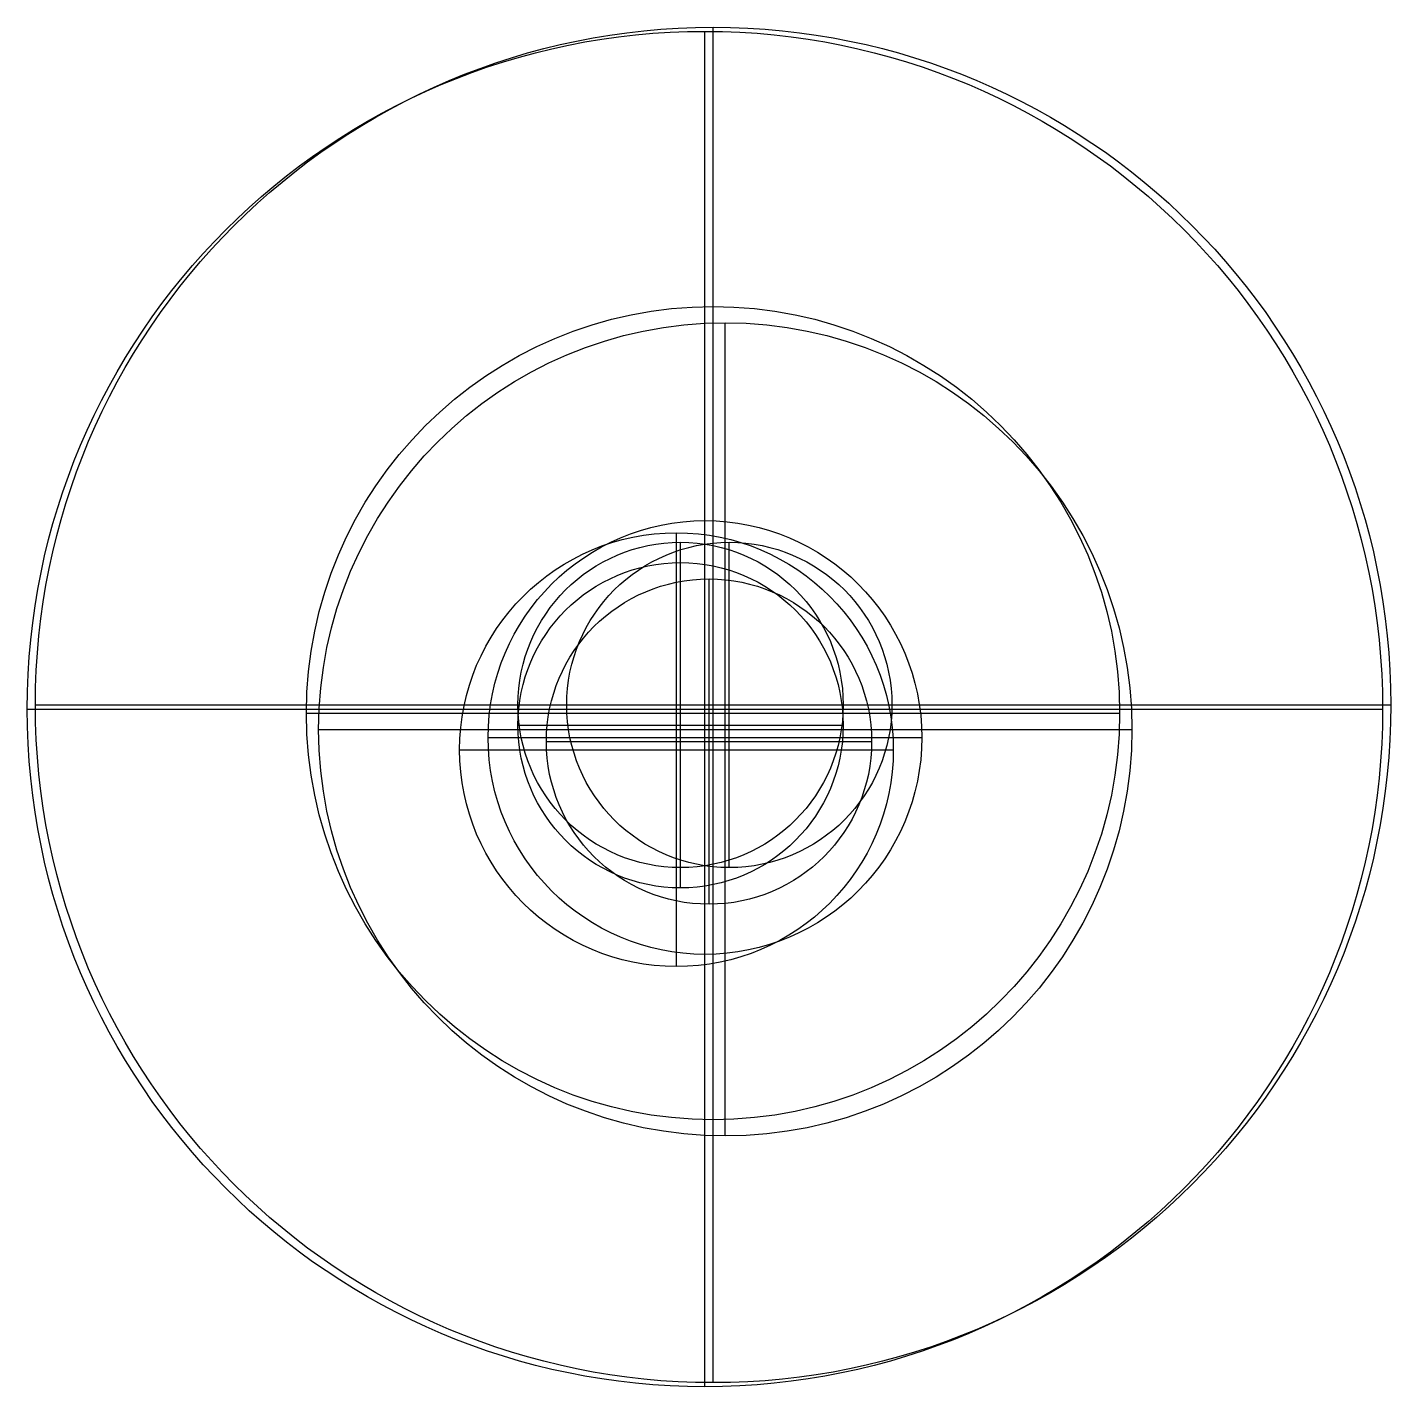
# Model space of a CAD drawing. Header units: metres. Extents: x -234 to 270, y -232 to 269.
import ezdxf

# ---------------------------------------------------------------- set-up
doc = ezdxf.new("R2010")
doc.units = ezdxf.units.M
for name, color, linetype in [('E-LIGHT', 7, 'Continuous'), ('E-PANEL', 7, 'Continuous'), ('E-POWER', 7, 'Continuous'), ('E-SWITCH', 7, 'Continuous')]:
    doc.layers.add(name, color=color, linetype=linetype)

# ---------------------------------------------------------------- blocks, each defined once
blk = doc.blocks.new('LIGHT_A')
for p, q in [((0, -150), (0, 150)), ((-150, 0), (150, 0))]:
    blk.add_line(p, q)
blk.add_circle((0, 0), 150)
blk = doc.blocks.new('OUTLET_2P')
for p, q in [((0, -80), (0, 80)), ((-80, 0), (80, 0))]:
    blk.add_line(p, q)
blk.add_circle((0, 0), 80)
blk = doc.blocks.new('SWITCH_1G')
for p, q in [((0, -60), (0, 60)), ((-60, 0), (60, 0))]:
    blk.add_line(p, q)
blk.add_circle((0, 0), 60)
blk = doc.blocks.new('PANEL_DB')
for p, q in [((0, -250), (0, 250)), ((-250, 0), (250, 0))]:
    blk.add_line(p, q)
blk.add_circle((0, 0), 250)

msp = doc.modelspace()

# ---------------------------------------------------------------- block references
at = {"layer": 'E-LIGHT'}
for p in [(19.5, 16), (24, 10)]:
    msp.add_blockref('LIGHT_A', p, dxfattribs=at)
at = {"layer": 'E-PANEL'}
for p in [(16.5, 17.5), (19.5, 19)]:
    msp.add_blockref('PANEL_DB', p, dxfattribs=at)
at = {"layer": 'E-POWER'}
for p in [(16.5, 7), (6, 2.5)]:
    msp.add_blockref('OUTLET_2P', p, dxfattribs=at)
at = {"layer": 'E-SWITCH'}
for p in [(7.5, 19), (25.5, 19), (7.5, 11.5), (18, 5.5)]:
    msp.add_blockref('SWITCH_1G', p, dxfattribs=at)

doc.saveas('drawing.dxf')
